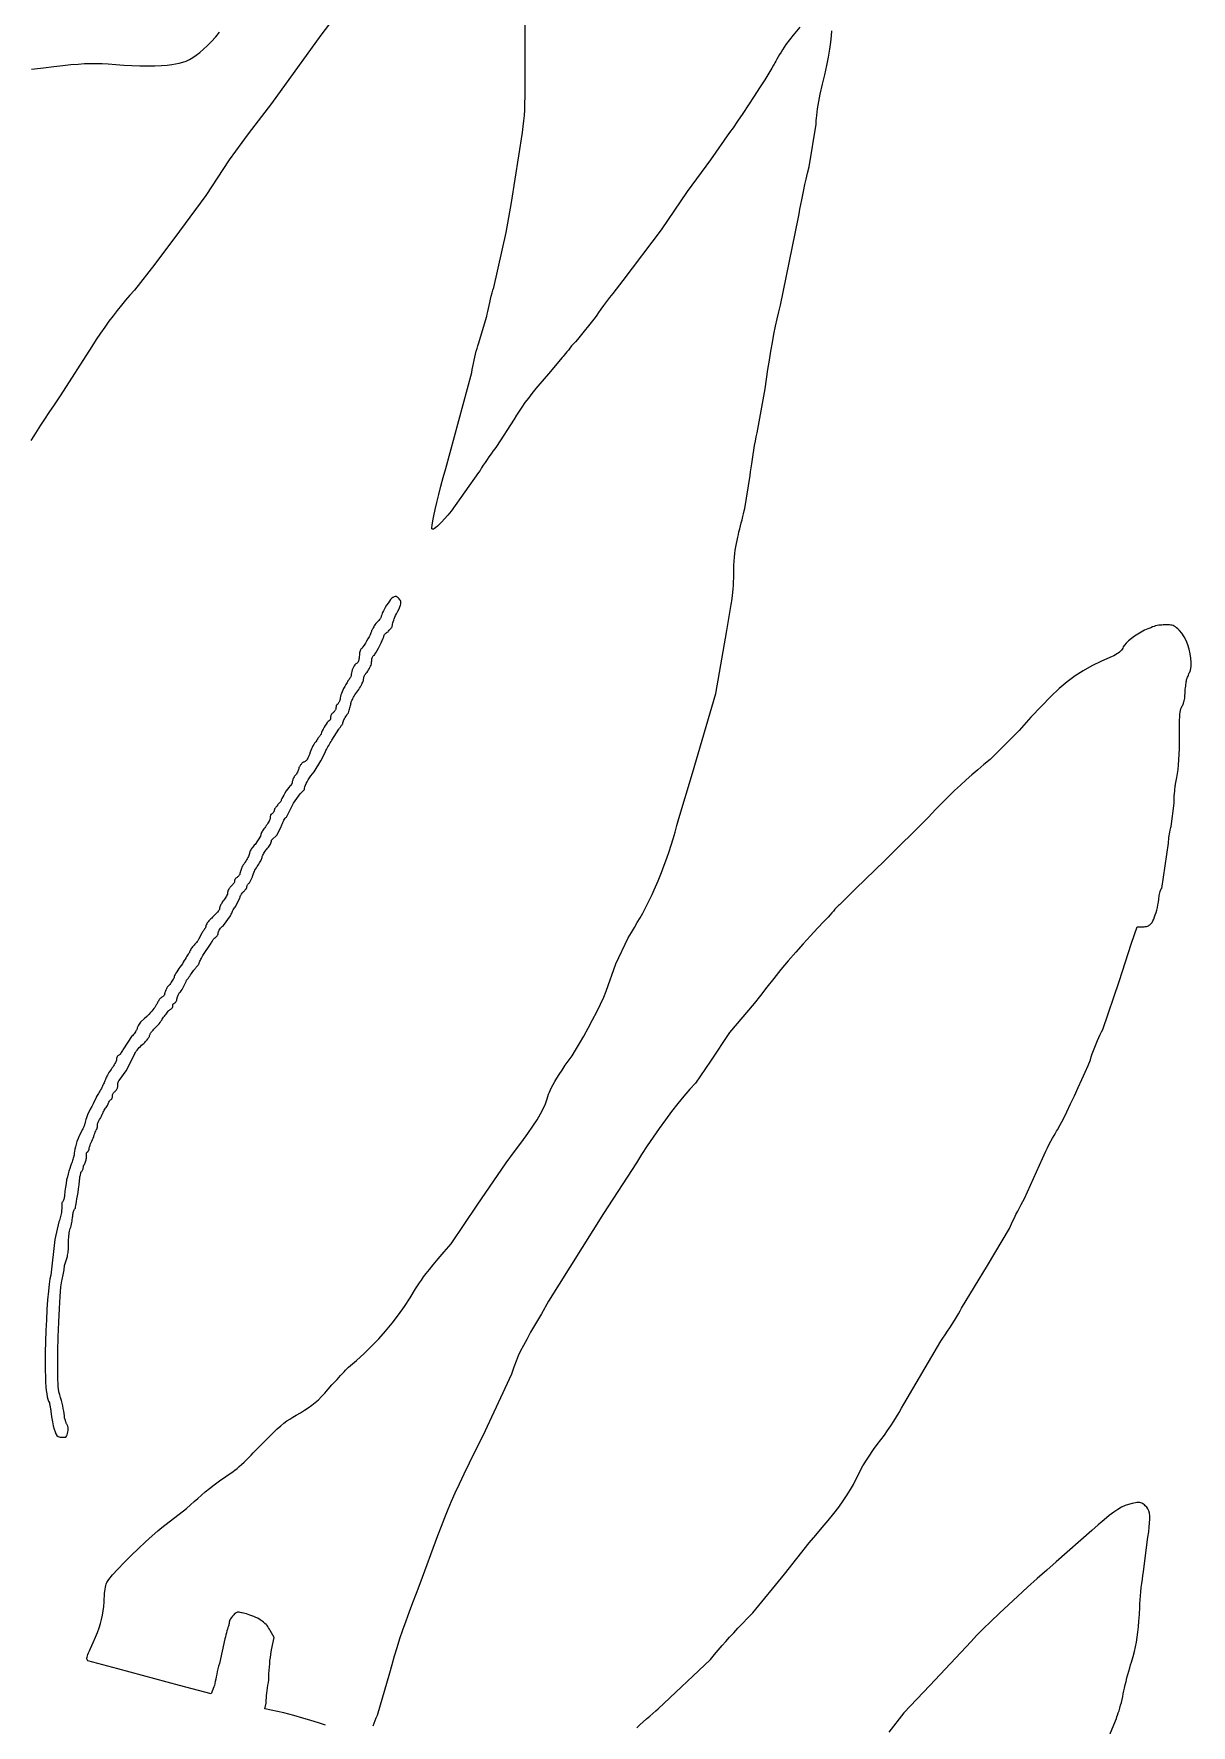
# Model space of a CAD drawing. Extents: x 0.1 to 14.4, y 0 to 16.2.
# Drawn here: x 10.666 to 13.2, y 8.661 to 12.363 of the extents above; entities that cross this region are included whole.
import ezdxf

# ---------------------------------------------------------------- set-up
doc = ezdxf.new("R2010")
doc.units = 0
doc.layers.get('0').update_dxf_attribs({"color": 5, "linetype": 'CONTINUOUS'})
doc.layers.add('1', color=1, linetype='CONTINUOUS')

msp = doc.modelspace()

# ---------------------------------------------------------------- linework, layer by layer
at = {"linetype": 'CONTINUOUS'}
for points in [[(11.3604, 12.4474), (11.2943, 12.3604), (11.1862, 12.2102), (11.1351, 12.1441), (11.0931, 12.0871), (11.042, 12.009), (10.985, 11.9309), (10.9309, 11.8589), (10.8859, 11.8018), (10.8761, 11.791), (10.8667, 11.7801), (10.8575, 11.769), (10.8484, 11.7576), (10.8393, 11.7459), (10.8303, 11.7337), (10.8212, 11.721), (10.812, 11.7076), (10.8025, 11.6936), (10.7928, 11.6787), (10.7237, 11.5706), (10.7103, 11.5512), (10.6988, 11.5343), (10.6889, 11.5195), (10.6803, 11.5063), (10.6727, 11.4944), (10.6658, 11.4832), (10.6593, 11.4725)], [(12.3425, 12.3775), (12.328, 12.3601), (12.3123, 12.3393), (12.3087, 12.3339), (12.3052, 12.3283), (12.3017, 12.3228), (12.2985, 12.3174), (12.2954, 12.3123), (12.2926, 12.3076), (12.2902, 12.3033), (12.2881, 12.2996), (12.2865, 12.2965), (12.2853, 12.2943), (12.2817, 12.288), (12.275, 12.277), (12.2659, 12.2623), (12.2549, 12.2451), (12.2429, 12.2264), (12.2304, 12.2072), (12.2181, 12.1886), (12.2067, 12.1717), (12.1968, 12.1575), (12.1892, 12.1471), (12.1471, 12.0871), (12.0961, 12.018), (12.039, 11.9339), (11.955, 11.8228), (11.9477, 11.8137), (11.9404, 11.8043), (11.9331, 11.7949), (11.926, 11.7856), (11.9193, 11.7767), (11.913, 11.7681), (11.9073, 11.7602), (11.9023, 11.7531), (11.8981, 11.7469), (11.8949, 11.7417), (11.8559, 11.6937), (11.8514, 11.6891), (11.8472, 11.6844), (11.8432, 11.6798), (11.8395, 11.6752), (11.836, 11.6708), (11.8327, 11.6667), (11.8298, 11.6629), (11.8271, 11.6596), (11.8248, 11.6568), (11.8228, 11.6547), (11.7928, 11.6186), (11.7831, 11.6078), (11.7737, 11.5971), (11.7648, 11.5864), (11.7564, 11.576), (11.7485, 11.5657), (11.7411, 11.5557), (11.7343, 11.546), (11.7281, 11.5367), (11.7226, 11.5279), (11.7177, 11.5195), (11.6787, 11.4595), (11.6749, 11.4546), (11.6709, 11.4492), (11.6667, 11.4434), (11.6623, 11.4372), (11.658, 11.4309), (11.6538, 11.4246), (11.6498, 11.4185), (11.646, 11.4127), (11.6426, 11.4072), (11.6396, 11.4024), (11.5796, 11.3183), (11.5719, 11.3091), (11.5651, 11.3013), (11.5592, 11.2948), (11.554, 11.2894), (11.5495, 11.2853), (11.5458, 11.2822), (11.5428, 11.2801), (11.5405, 11.279), (11.5387, 11.2788), (11.5375, 11.2793), (11.5372, 11.2819), (11.5378, 11.2878), (11.5393, 11.2967), (11.5416, 11.3081), (11.5447, 11.3217), (11.5483, 11.3372), (11.5526, 11.3543), (11.5572, 11.3726), (11.5623, 11.3917), (11.5676, 11.4114), (11.6246, 11.6216), (11.6256, 11.6281), (11.6268, 11.6348), (11.6281, 11.6417), (11.6295, 11.6486), (11.631, 11.6554), (11.6326, 11.6621), (11.6343, 11.6684), (11.6361, 11.6744), (11.6378, 11.6798), (11.6396, 11.6847), (11.6577, 11.7447), (11.6586, 11.7497), (11.6598, 11.7553), (11.6611, 11.7616), (11.6625, 11.7682), (11.664, 11.7752), (11.6657, 11.7821), (11.6674, 11.7891), (11.6691, 11.7958), (11.6709, 11.8021), (11.6727, 11.8078), (11.6997, 11.9279), (11.7117, 11.994), (11.7357, 12.1471), (11.7374, 12.1601), (11.7387, 12.1722), (11.7397, 12.1841), (11.7404, 12.1966), (11.741, 12.2102), (11.7414, 12.2256), (11.7416, 12.2435), (11.7417, 12.2645), (11.7417, 12.2892), (11.7417, 12.3183), (11.7417, 12.4414)], [(10.6607, 12.2853), (10.6868, 12.2886), (10.7096, 12.2914), (10.7295, 12.2937), (10.7471, 12.2956), (10.7628, 12.2969), (10.777, 12.2978), (10.7902, 12.2983), (10.803, 12.2983), (10.8157, 12.298), (10.8288, 12.2973), (10.8455, 12.2957), (10.8629, 12.2944), (10.8805, 12.2935), (10.8979, 12.293), (10.9148, 12.2928), (10.9307, 12.293), (10.9451, 12.2935), (10.9578, 12.2944), (10.9682, 12.2957), (10.976, 12.2973), (10.9839, 12.2986), (10.9916, 12.3006), (10.9991, 12.3033), (11.0065, 12.3069), (11.0139, 12.3112), (11.0214, 12.3163), (11.029, 12.3223), (11.037, 12.3291), (11.0453, 12.3368), (11.0541, 12.3453), (11.064, 12.3564), (11.0723, 12.3663)], [(11.3044, 8.6607), (11.2887, 8.6659), (11.2724, 8.671), (11.2547, 8.6762), (11.2352, 8.6817), (11.2132, 8.6877), (11.1712, 8.6967), (11.1742, 8.7087), (11.1743, 8.7118), (11.1745, 8.7157), (11.1749, 8.7203), (11.1754, 8.7254), (11.1761, 8.7309), (11.1768, 8.7366), (11.1776, 8.7425), (11.1784, 8.7484), (11.1793, 8.7542), (11.1802, 8.7598), (11.1803, 8.7663), (11.1805, 8.7733), (11.1809, 8.7805), (11.1814, 8.7878), (11.1821, 8.795), (11.1828, 8.8021), (11.1836, 8.8089), (11.1844, 8.8152), (11.1853, 8.8209), (11.1862, 8.8258), (11.1922, 8.8529), (11.1832, 8.8679), (11.1814, 8.8712), (11.1798, 8.8741), (11.1781, 8.8767), (11.1763, 8.8791), (11.1742, 8.8814), (11.1717, 8.8836), (11.1688, 8.886), (11.1653, 8.8886), (11.1611, 8.8915), (11.1562, 8.8949), (11.1517, 8.8967), (11.1472, 8.8985), (11.1429, 8.9001), (11.1387, 8.9017), (11.1348, 8.9032), (11.1311, 8.9044), (11.1277, 8.9055), (11.1247, 8.9062), (11.1222, 8.9067), (11.1201, 8.9069), (11.1176, 8.9076), (11.1154, 8.908), (11.1134, 8.9081), (11.1116, 8.9078), (11.11, 8.9073), (11.1084, 8.9065), (11.1069, 8.9054), (11.1054, 8.9041), (11.1038, 8.9026), (11.1021, 8.9009), (11.1004, 8.8991), (11.0989, 8.8973), (11.0975, 8.8955), (11.0963, 8.8937), (11.0953, 8.8919), (11.0945, 8.8901), (11.0939, 8.8883), (11.0935, 8.8865), (11.0932, 8.8847), (11.0931, 8.8829), (11.0929, 8.8816), (11.0924, 8.8797), (11.0917, 8.8773), (11.0908, 8.8743), (11.0897, 8.8709), (11.0885, 8.8671), (11.0874, 8.863), (11.0862, 8.8588), (11.0851, 8.8543), (11.0841, 8.8498), (11.0721, 8.7958), (11.0704, 8.7902), (11.0688, 8.7844), (11.0674, 8.7785), (11.0661, 8.7726), (11.0649, 8.7669), (11.0639, 8.7614), (11.0628, 8.7563), (11.0619, 8.7518), (11.061, 8.7479), (11.0601, 8.7447), (11.0541, 8.7297), (10.985, 8.7477), (10.8498, 8.7838), (10.7838, 8.8018), (10.783, 8.8028), (10.7824, 8.804), (10.782, 8.8056), (10.782, 8.8074), (10.7823, 8.8097), (10.7829, 8.8124), (10.784, 8.8156), (10.7854, 8.8194), (10.7873, 8.8238), (10.7898, 8.8288), (10.7957, 8.8417), (10.8007, 8.8533), (10.805, 8.8639), (10.8086, 8.8738), (10.8116, 8.8833), (10.814, 8.8924), (10.816, 8.9015), (10.8176, 8.9108), (10.8188, 8.9205), (10.8198, 8.9309), (10.8199, 8.9371), (10.8202, 8.9431), (10.8206, 8.9487), (10.8211, 8.954), (10.8217, 8.9587), (10.8224, 8.9629), (10.8232, 8.9665), (10.824, 8.9695), (10.8249, 8.9716), (10.8258, 8.973), (10.83, 8.9795), (10.8383, 8.9895), (10.8499, 9.0021), (10.8638, 9.0166), (10.8791, 9.0319), (10.895, 9.0473), (10.9105, 9.062), (10.9248, 9.0751), (10.9369, 9.0858), (10.9459, 9.0931), (11, 9.1351), (11.0086, 9.1429), (11.0167, 9.1502), (11.0245, 9.1572), (11.0325, 9.1641), (11.0409, 9.1712), (11.0502, 9.1786), (11.0606, 9.1866), (11.0725, 9.1954), (11.0862, 9.2052), (11.1021, 9.2162), (11.106, 9.2193), (11.1106, 9.2229), (11.1155, 9.2271), (11.1207, 9.2316), (11.1261, 9.2365), (11.1315, 9.2415), (11.1367, 9.2466), (11.1417, 9.2517), (11.1462, 9.2566), (11.1502, 9.2613), (11.1658, 9.2769), (11.1788, 9.2898), (11.1897, 9.3004), (11.1987, 9.3091), (11.2065, 9.3161), (11.2133, 9.3218), (11.2196, 9.3266), (11.226, 9.3309), (11.2327, 9.335), (11.2402, 9.3393), (11.2497, 9.3447), (11.2584, 9.35), (11.2666, 9.3553), (11.2742, 9.3609), (11.2815, 9.3667), (11.2887, 9.3731), (11.2958, 9.38), (11.303, 9.3876), (11.3105, 9.396), (11.3183, 9.4054), (11.322, 9.4092), (11.3258, 9.4132), (11.3297, 9.4174), (11.3336, 9.4217), (11.3375, 9.4261), (11.3412, 9.4303), (11.3449, 9.4343), (11.3483, 9.4381), (11.3515, 9.4415), (11.3544, 9.4444), (11.372, 9.4591), (11.389, 9.4743), (11.4053, 9.4901), (11.4208, 9.5064), (11.4358, 9.5233), (11.4501, 9.5407), (11.4639, 9.5586), (11.477, 9.5771), (11.4895, 9.5961), (11.5015, 9.6156), (11.5058, 9.6225), (11.5099, 9.6288), (11.5142, 9.6351), (11.519, 9.6418), (11.5248, 9.6494), (11.5318, 9.6582), (11.5404, 9.6687), (11.551, 9.6813), (11.5639, 9.6965), (11.5796, 9.7147), (11.6366, 9.7988), (11.6997, 9.8919), (11.7181, 9.9163), (11.7339, 9.9375), (11.7472, 9.9559), (11.7584, 9.972), (11.7676, 9.9861), (11.7752, 9.9987), (11.7812, 10.0102), (11.786, 10.0209), (11.7898, 10.0314), (11.7928, 10.042), (11.7947, 10.0467), (11.7969, 10.0516), (11.7995, 10.0569), (11.8026, 10.0628), (11.8063, 10.0694), (11.8107, 10.0769), (11.816, 10.0852), (11.8222, 10.0946), (11.8294, 10.1052), (11.8378, 10.1171), (11.8441, 10.1261), (11.8517, 10.1382), (11.8605, 10.1528), (11.8698, 10.1691), (11.8795, 10.1866), (11.8891, 10.2045), (11.8982, 10.2222), (11.9064, 10.239), (11.9135, 10.2542), (11.9189, 10.2673), (11.9399, 10.3273), (11.967, 10.3844), (11.974, 10.3958), (11.9807, 10.4069), (11.987, 10.4175), (11.9931, 10.4279), (11.9989, 10.4381), (12.0044, 10.4482), (12.0096, 10.4583), (12.0146, 10.4685), (12.0194, 10.4788), (12.024, 10.4895), (12.0324, 10.5092), (12.0397, 10.5271), (12.0461, 10.5435), (12.0517, 10.5587), (12.0567, 10.5732), (12.0612, 10.5872), (12.0655, 10.6011), (12.0696, 10.6153), (12.0737, 10.63), (12.0781, 10.6456), (12.1081, 10.7447), (12.1592, 10.9189), (12.1832, 11.0571), (12.1922, 11.1141), (12.1931, 11.1174), (12.194, 11.1219), (12.1948, 11.1273), (12.1956, 11.1335), (12.1963, 11.1404), (12.1969, 11.1478), (12.1975, 11.1557), (12.1979, 11.1638), (12.1981, 11.172), (12.1982, 11.1802), (12.1983, 11.1906), (12.1986, 11.2001), (12.199, 11.209), (12.1996, 11.2174), (12.2005, 11.2252), (12.2014, 11.2327), (12.2026, 11.24), (12.204, 11.2471), (12.2055, 11.2541), (12.2072, 11.2613), (12.2083, 11.2669), (12.2096, 11.273), (12.2112, 11.2794), (12.2129, 11.286), (12.2147, 11.2928), (12.2165, 11.2995), (12.2182, 11.3062), (12.2198, 11.3126), (12.2211, 11.3187), (12.2222, 11.3243), (12.2342, 11.3964), (12.2352, 11.4041), (12.2364, 11.4127), (12.2377, 11.422), (12.2391, 11.4318), (12.2406, 11.4418), (12.2422, 11.452), (12.2439, 11.462), (12.2457, 11.4717), (12.2475, 11.481), (12.2492, 11.4895), (12.2673, 11.5856), (12.2701, 11.607), (12.273, 11.628), (12.2761, 11.6484), (12.2793, 11.6682), (12.2827, 11.6873), (12.2861, 11.7056), (12.2896, 11.723), (12.2931, 11.7393), (12.2967, 11.7546), (12.3003, 11.7688), (12.3393, 11.958), (12.3412, 11.9686), (12.343, 11.9791), (12.3449, 11.9894), (12.3469, 11.9999), (12.3491, 12.0105), (12.3514, 12.0215), (12.354, 12.033), (12.3568, 12.0452), (12.3599, 12.0582), (12.3634, 12.0721), (12.3784, 12.1652), (12.3785, 12.1685), (12.3787, 12.1729), (12.3792, 12.1783), (12.3798, 12.1845), (12.3806, 12.1914), (12.3816, 12.1989), (12.3828, 12.2067), (12.3841, 12.2149), (12.3857, 12.2231), (12.3874, 12.2312), (12.3926, 12.2526), (12.3974, 12.2734), (12.4017, 12.2933), (12.4054, 12.3119), (12.4084, 12.3292), (12.4107, 12.3447), (12.4123, 12.3583), (12.413, 12.3696)], [(11.9858, 8.6547), (11.9928, 8.6612), (12, 8.6678), (12.0072, 8.6743), (12.0142, 8.6805), (12.021, 8.6864), (12.0273, 8.6919), (12.033, 8.6967), (12.1471, 8.8048), (12.1559, 8.8153), (12.1643, 8.8252), (12.1725, 8.8348), (12.1808, 8.8442), (12.1892, 8.8536), (12.198, 8.8632), (12.2073, 8.8731), (12.2173, 8.8836), (12.2282, 8.8948), (12.2402, 8.9069), (12.3093, 8.991), (12.3634, 9.0601), (12.3782, 9.0769), (12.3921, 9.0932), (12.4051, 9.1088), (12.417, 9.1238), (12.4279, 9.1381), (12.4377, 9.1517), (12.4464, 9.1646), (12.454, 9.1766), (12.4603, 9.1878), (12.4655, 9.1982), (12.4805, 9.2282), (12.5045, 9.2643), (12.5125, 9.275), (12.5203, 9.2855), (12.5279, 9.2959), (12.5351, 9.3061), (12.542, 9.3161), (12.5486, 9.3259), (12.5548, 9.3355), (12.5605, 9.345), (12.5658, 9.3543), (12.5706, 9.3634), (12.6517, 9.5015), (12.6563, 9.5081), (12.6612, 9.5153), (12.6663, 9.5229), (12.6714, 9.5308), (12.6764, 9.5387), (12.6813, 9.5465), (12.6858, 9.554), (12.69, 9.5612), (12.6936, 9.5677), (12.6967, 9.5736), (12.7538, 9.6667), (12.8018, 9.7477), (12.8039, 9.7527), (12.8064, 9.7584), (12.8093, 9.7647), (12.8126, 9.7714), (12.8161, 9.7785), (12.8198, 9.7858), (12.8235, 9.7931), (12.8274, 9.8003), (12.8311, 9.8073), (12.8348, 9.8138), (12.8739, 9.9009), (12.8776, 9.909), (12.8813, 9.917), (12.8852, 9.9247), (12.889, 9.9322), (12.8926, 9.9392), (12.8961, 9.9457), (12.8994, 9.9515), (12.9023, 9.9565), (12.9048, 9.9607), (12.9069, 9.964), (12.9129, 9.9746), (12.9199, 9.988), (12.9276, 10.0035), (12.9357, 10.0205), (12.9441, 10.0383), (12.9523, 10.0563), (12.9602, 10.0738), (12.9674, 10.0902), (12.9738, 10.1049), (12.979, 10.1171), (12.9809, 10.1237), (12.9832, 10.1306), (12.9858, 10.1378), (12.9885, 10.1451), (12.9914, 10.1524), (12.9943, 10.1595), (12.9973, 10.1663), (13.0003, 10.1726), (13.0032, 10.1783), (13.006, 10.1832), (13.042, 10.2883), (13.0691, 10.3724), (13.0811, 10.4084), (13.0931, 10.4084), (13.0964, 10.4085), (13.0993, 10.4088), (13.1018, 10.4092), (13.1039, 10.4099), (13.1059, 10.4107), (13.1076, 10.4116), (13.1092, 10.4128), (13.1108, 10.4142), (13.1124, 10.4157), (13.1141, 10.4174), (13.1159, 10.4212), (13.1177, 10.4253), (13.1194, 10.4298), (13.1211, 10.4345), (13.1227, 10.4396), (13.1243, 10.4449), (13.1257, 10.4504), (13.127, 10.4562), (13.1281, 10.4623), (13.1291, 10.4685), (13.1292, 10.4712), (13.1295, 10.4741), (13.1299, 10.4771), (13.1304, 10.48), (13.131, 10.4827), (13.1317, 10.4853), (13.1325, 10.4877), (13.1334, 10.4897), (13.1342, 10.4913), (13.1351, 10.4925), (13.1502, 10.5916), (13.1502, 10.5954), (13.1505, 10.5994), (13.1509, 10.6035), (13.1514, 10.6077), (13.152, 10.6119), (13.1527, 10.6158), (13.1535, 10.6195), (13.1544, 10.6227), (13.1553, 10.6255), (13.1562, 10.6276), (13.1622, 10.6787), (13.1623, 10.6842), (13.1625, 10.6897), (13.1628, 10.6951), (13.1632, 10.7004), (13.1637, 10.7053), (13.1641, 10.7098), (13.1645, 10.7137), (13.1648, 10.7169), (13.1651, 10.7193), (13.1652, 10.7207), (13.1669, 10.7275), (13.1684, 10.7351), (13.1698, 10.7436), (13.1709, 10.753), (13.1719, 10.7631), (13.1727, 10.7741), (13.1734, 10.7859), (13.1738, 10.7985), (13.1741, 10.8118), (13.1742, 10.8258), (13.1742, 10.8398), (13.1742, 10.8512), (13.1743, 10.8603), (13.1746, 10.8677), (13.1749, 10.8735), (13.1755, 10.8781), (13.1762, 10.882), (13.1773, 10.8853), (13.1785, 10.8885), (13.1802, 10.8919), (13.1811, 10.8938), (13.182, 10.8959), (13.1828, 10.8981), (13.1836, 10.9005), (13.1843, 10.9032), (13.1849, 10.906), (13.1855, 10.9089), (13.1859, 10.9121), (13.1861, 10.9154), (13.1862, 10.9189), (13.1863, 10.9218), (13.1865, 10.9249), (13.1868, 10.9282), (13.1872, 10.9316), (13.1877, 10.9351), (13.1881, 10.9384), (13.1885, 10.9415), (13.1889, 10.9444), (13.1891, 10.9469), (13.1892, 10.9489), (13.1901, 10.9508), (13.191, 10.9529), (13.1919, 10.955), (13.1928, 10.9572), (13.1937, 10.9595), (13.1946, 10.9617), (13.1955, 10.9639), (13.1964, 10.966), (13.1973, 10.9681), (13.1982, 10.97), (13.1995, 10.9778), (13.1997, 10.9865), (13.1991, 10.996), (13.1975, 11.0058), (13.1952, 11.0158), (13.1921, 11.0255), (13.1884, 11.0348), (13.1842, 11.0434), (13.1794, 11.0509), (13.1742, 11.0571), (13.1708, 11.0603), (13.1679, 11.0629), (13.1652, 11.0649), (13.1627, 11.0665), (13.1603, 11.0676), (13.1577, 11.0683), (13.155, 11.0687), (13.1519, 11.069), (13.1483, 11.0691), (13.1441, 11.0691), (13.1413, 11.0691), (13.1384, 11.069), (13.1353, 11.0689), (13.1321, 11.0687), (13.1288, 11.0683), (13.1253, 11.0678), (13.1218, 11.067), (13.1183, 11.066), (13.1147, 11.0647), (13.1111, 11.0631), (13.1045, 11.0608), (13.0974, 11.0575), (13.09, 11.0536), (13.0826, 11.0491), (13.0755, 11.0443), (13.0687, 11.0393), (13.0627, 11.0343), (13.0576, 11.0294), (13.0536, 11.025), (13.0511, 11.021), (13.05, 11.0184), (13.0486, 11.016), (13.0468, 11.0136), (13.0448, 11.0115), (13.0424, 11.0094), (13.0398, 11.0074), (13.0369, 11.0055), (13.0338, 11.0036), (13.0305, 11.0018), (13.027, 11), (13.0034, 10.9895), (12.9824, 10.9794), (12.9634, 10.9689), (12.9456, 10.9576), (12.9283, 10.9448), (12.9107, 10.9299), (12.8921, 10.9124), (12.8717, 10.8916), (12.8489, 10.8669), (12.8228, 10.8378), (12.7598, 10.7748), (12.7458, 10.7633), (12.7324, 10.7521), (12.7196, 10.7411), (12.707, 10.73), (12.6944, 10.7185), (12.6817, 10.7065), (12.6686, 10.6937), (12.6548, 10.6799), (12.6402, 10.665), (12.6246, 10.6486), (12.5285, 10.5526), (12.4655, 10.4925), (12.4294, 10.4565), (12.4275, 10.4551), (12.4251, 10.453), (12.4225, 10.4502), (12.4195, 10.4468), (12.4163, 10.4429), (12.4128, 10.4387), (12.409, 10.4343), (12.405, 10.4297), (12.4008, 10.425), (12.3964, 10.4204), (12.3816, 10.4052), (12.366, 10.3887), (12.3501, 10.3711), (12.3338, 10.3527), (12.3176, 10.3337), (12.3015, 10.3145), (12.2858, 10.2952), (12.2707, 10.2763), (12.2564, 10.2578), (12.2432, 10.2402), (12.1892, 10.1772), (12.1471, 10.1141), (12.1141, 10.0661), (12.102, 10.0526), (12.0892, 10.0376), (12.0758, 10.0213), (12.0622, 10.0039), (12.0484, 9.9857), (12.0348, 9.967), (12.0214, 9.9481), (12.0085, 9.929), (11.9963, 9.9102), (11.985, 9.8919), (11.9129, 9.7808), (11.7928, 9.5886), (11.7771, 9.5615), (11.7642, 9.5392), (11.7535, 9.5207), (11.7448, 9.5053), (11.7376, 9.4921), (11.7316, 9.4803), (11.7264, 9.4689), (11.7216, 9.4572), (11.7168, 9.4444), (11.7117, 9.4294), (11.6486, 9.2943), (11.6327, 9.2624), (11.619, 9.2346), (11.6072, 9.2102), (11.5969, 9.1886), (11.5878, 9.1689), (11.5797, 9.1505), (11.5721, 9.1326), (11.5648, 9.1146), (11.5573, 9.0956), (11.5495, 9.0751), (11.5105, 8.97), (11.5025, 8.9493), (11.4947, 8.9289), (11.4872, 8.9087), (11.4799, 8.8887), (11.473, 8.869), (11.4664, 8.8495), (11.4602, 8.8304), (11.4545, 8.8115), (11.4492, 8.793), (11.4444, 8.7748), (11.4174, 8.6817), (11.4148, 8.6761), (11.4124, 8.6703), (11.4101, 8.6645), (11.408, 8.6587)], [(12.994, 8.5736), (13.036, 8.6757), (13.0371, 8.6788), (13.0385, 8.6827), (13.04, 8.6874), (13.0418, 8.6925), (13.0435, 8.6982), (13.0453, 8.7042), (13.0471, 8.7105), (13.0486, 8.7169), (13.05, 8.7233), (13.0511, 8.7297), (13.0521, 8.7356), (13.0535, 8.7421), (13.0551, 8.7492), (13.057, 8.7566), (13.0589, 8.7643), (13.061, 8.7719), (13.0631, 8.7793), (13.0652, 8.7864), (13.0672, 8.793), (13.0691, 8.7988), (13.0724, 8.8108), (13.0753, 8.822), (13.0777, 8.8325), (13.0797, 8.8428), (13.0815, 8.8532), (13.0829, 8.8641), (13.0841, 8.8758), (13.0852, 8.8886), (13.0862, 8.9028), (13.0871, 8.9189), (13.0873, 8.9265), (13.0877, 8.9349), (13.0885, 8.9437), (13.0894, 8.9528), (13.0905, 8.9621), (13.0916, 8.9712), (13.0928, 8.9801), (13.094, 8.9885), (13.0951, 8.9962), (13.0961, 9.003), (13.1051, 9.0721), (13.1067, 9.084), (13.1079, 9.0945), (13.1087, 9.1038), (13.109, 9.112), (13.1089, 9.119), (13.1081, 9.125), (13.1068, 9.1302), (13.1049, 9.1345), (13.1023, 9.1381), (13.0991, 9.1411), (13.0973, 9.1428), (13.0955, 9.1444), (13.0936, 9.1456), (13.0917, 9.1467), (13.0897, 9.1475), (13.0876, 9.1481), (13.0855, 9.1483), (13.0831, 9.1483), (13.0807, 9.1479), (13.0781, 9.1471), (13.0702, 9.1459), (13.0626, 9.1441), (13.055, 9.1414), (13.0473, 9.1377), (13.039, 9.1329), (13.0301, 9.1268), (13.0201, 9.1194), (13.009, 9.1103), (12.9963, 9.0996), (12.982, 9.0871), (12.9039, 9.018), (12.8836, 9.0003), (12.8626, 8.9817), (12.8414, 8.9626), (12.8202, 8.9433), (12.7995, 8.9242), (12.7798, 8.9056), (12.7613, 8.8879), (12.7446, 8.8715), (12.7299, 8.8567), (12.7177, 8.8438), (12.6276, 8.7477), (12.5706, 8.6877), (12.5375, 8.6456)]]:
    msp.add_lwpolyline(points, dxfattribs=at)
at = {"layer": '1', "linetype": 'CONTINUOUS'}
msp.add_lwpolyline([(11.4636, 11.1285), (11.4615, 11.1301), (11.4593, 11.131), (11.457, 11.1312), (11.4546, 11.1306), (11.4521, 11.1294), (11.4495, 11.1274), (11.4468, 11.1247), (11.4441, 11.1213), (11.4414, 11.1171), (11.4381, 11.112), (11.4353, 11.1074), (11.4329, 11.1032), (11.431, 11.0996), (11.4294, 11.0965), (11.4283, 11.0938), (11.4274, 11.0915), (11.4268, 11.0896), (11.4265, 11.0882), (11.4264, 11.0871), (11.4262, 11.0861), (11.4258, 11.0849), (11.425, 11.0837), (11.4239, 11.0822), (11.4227, 11.0807), (11.4212, 11.0791), (11.4197, 11.0774), (11.418, 11.0756), (11.4162, 11.0739), (11.4144, 11.0721), (11.4127, 11.0695), (11.4112, 11.0671), (11.4098, 11.0649), (11.4086, 11.0629), (11.4077, 11.0612), (11.4069, 11.0597), (11.4062, 11.0586), (11.4058, 11.0578), (11.4054, 11.0571), (11.405, 11.0548), (11.4038, 11.0516), (11.402, 11.0477), (11.3997, 11.0433), (11.3971, 11.0387), (11.3944, 11.0339), (11.3916, 11.0293), (11.3889, 11.025), (11.3864, 11.0211), (11.3844, 11.018), (11.3835, 11.0178), (11.3826, 11.017), (11.3818, 11.0158), (11.381, 11.0143), (11.3803, 11.0124), (11.3796, 11.0102), (11.3791, 11.0079), (11.3787, 11.0053), (11.3785, 11.0027), (11.3784, 11), (11.3783, 10.9981), (11.378, 10.9961), (11.3776, 10.9941), (11.3771, 10.9921), (11.3765, 10.9902), (11.3758, 10.9885), (11.375, 10.9871), (11.3742, 10.986), (11.3733, 10.9852), (11.3724, 10.985), (11.3706, 10.9837), (11.3688, 10.9819), (11.3671, 10.9795), (11.3656, 10.9768), (11.3641, 10.9737), (11.3629, 10.9705), (11.3618, 10.9672), (11.361, 10.9639), (11.3605, 10.9608), (11.3604, 10.958), (11.3602, 10.957), (11.3597, 10.9558), (11.359, 10.9545), (11.3581, 10.9531), (11.357, 10.9516), (11.3558, 10.95), (11.3546, 10.9483), (11.3534, 10.9465), (11.3523, 10.9447), (11.3514, 10.9429), (11.3487, 10.9385), (11.3463, 10.9343), (11.3441, 10.9302), (11.3422, 10.9264), (11.3405, 10.9227), (11.339, 10.9192), (11.3379, 10.9158), (11.337, 10.9127), (11.3365, 10.9097), (11.3363, 10.9069), (11.3362, 10.9059), (11.336, 10.9048), (11.3356, 10.9036), (11.3351, 10.9023), (11.3345, 10.9009), (11.3337, 10.8996), (11.333, 10.8983), (11.3321, 10.897), (11.3312, 10.8959), (11.3303, 10.8949), (11.3295, 10.8947), (11.3289, 10.8942), (11.3284, 10.8935), (11.328, 10.8926), (11.3277, 10.8915), (11.3275, 10.8903), (11.3274, 10.8892), (11.3273, 10.888), (11.3273, 10.8869), (11.3273, 10.8859), (11.3272, 10.8857), (11.327, 10.8852), (11.3266, 10.8845), (11.3261, 10.8836), (11.3255, 10.8825), (11.3247, 10.8813), (11.3239, 10.8802), (11.3231, 10.879), (11.3222, 10.8779), (11.3213, 10.8769), (11.3197, 10.8759), (11.3184, 10.8748), (11.3174, 10.8735), (11.3166, 10.8722), (11.3161, 10.8709), (11.3157, 10.8695), (11.3155, 10.8682), (11.3154, 10.867), (11.3153, 10.8659), (11.3153, 10.8649), (11.3152, 10.864), (11.315, 10.8631), (11.3147, 10.8622), (11.3143, 10.8614), (11.3138, 10.8607), (11.3134, 10.8601), (11.313, 10.8596), (11.3123, 10.8589), (11.3103, 10.8575), (11.3081, 10.8552), (11.3058, 10.8522), (11.3034, 10.8487), (11.3011, 10.845), (11.2989, 10.8411), (11.2971, 10.8374), (11.2956, 10.834), (11.2946, 10.831), (11.2943, 10.8288), (11.2941, 10.8286), (11.2936, 10.8282), (11.2929, 10.8274), (11.292, 10.8263), (11.2909, 10.8251), (11.2897, 10.8236), (11.2886, 10.8221), (11.2874, 10.8204), (11.2863, 10.8186), (11.2853, 10.8168), (11.2828, 10.8134), (11.2805, 10.8102), (11.2786, 10.8071), (11.2768, 10.8041), (11.2752, 10.8011), (11.2736, 10.7978), (11.2721, 10.7942), (11.2706, 10.7903), (11.269, 10.7858), (11.2673, 10.7808), (11.2664, 10.779), (11.2654, 10.7772), (11.2645, 10.7755), (11.2635, 10.774), (11.2624, 10.7725), (11.2612, 10.7713), (11.2599, 10.7702), (11.2585, 10.7694), (11.257, 10.7689), (11.2553, 10.7688), (11.2544, 10.7679), (11.2535, 10.7669), (11.2525, 10.766), (11.2516, 10.765), (11.2508, 10.7639), (11.2499, 10.7627), (11.249, 10.7614), (11.248, 10.76), (11.2471, 10.7585), (11.2462, 10.7568), (11.2462, 10.7557), (11.2459, 10.7543), (11.2454, 10.7527), (11.2448, 10.7508), (11.244, 10.7489), (11.243, 10.7468), (11.2418, 10.7447), (11.2405, 10.7426), (11.239, 10.7406), (11.2372, 10.7387), (11.2363, 10.7377), (11.2355, 10.7363), (11.2346, 10.7347), (11.2338, 10.733), (11.2331, 10.7312), (11.2325, 10.7294), (11.232, 10.7277), (11.2316, 10.7262), (11.2313, 10.7248), (11.2312, 10.7237), (11.2311, 10.7228), (11.2309, 10.7219), (11.2306, 10.7211), (11.2302, 10.7203), (11.2297, 10.7196), (11.2293, 10.719), (11.2289, 10.7185), (11.2282, 10.7177), (11.2262, 10.7161), (11.2237, 10.7134), (11.221, 10.7098), (11.2182, 10.7057), (11.2155, 10.7012), (11.2129, 10.6967), (11.2106, 10.6926), (11.2088, 10.689), (11.2076, 10.6863), (11.2072, 10.6847), (11.207, 10.6838), (11.2066, 10.6829), (11.2058, 10.6819), (11.2049, 10.6809), (11.2038, 10.6798), (11.2027, 10.6786), (11.2015, 10.6774), (11.2003, 10.6759), (11.1992, 10.6744), (11.1982, 10.6727), (11.1973, 10.6718), (11.1964, 10.6709), (11.1956, 10.67), (11.1948, 10.6691), (11.1941, 10.6682), (11.1934, 10.6673), (11.1929, 10.6664), (11.1925, 10.6655), (11.1923, 10.6646), (11.1922, 10.6637), (11.1921, 10.6628), (11.1919, 10.6619), (11.1915, 10.661), (11.1909, 10.6601), (11.1903, 10.6592), (11.1896, 10.6583), (11.1888, 10.6574), (11.188, 10.6565), (11.1871, 10.6556), (11.1862, 10.6547), (11.1854, 10.6545), (11.1847, 10.654), (11.1842, 10.6533), (11.1838, 10.6524), (11.1836, 10.6513), (11.1834, 10.6501), (11.1833, 10.6489), (11.1832, 10.6477), (11.1832, 10.6466), (11.1832, 10.6456), (11.183, 10.6446), (11.1825, 10.6432), (11.1817, 10.6415), (11.1807, 10.6395), (11.1794, 10.6374), (11.178, 10.635), (11.1764, 10.6326), (11.1747, 10.63), (11.173, 10.6273), (11.1712, 10.6246), (11.1695, 10.6227), (11.1679, 10.6207), (11.1666, 10.6187), (11.1654, 10.6166), (11.1644, 10.6145), (11.1636, 10.6125), (11.163, 10.6107), (11.1625, 10.6091), (11.1623, 10.6077), (11.1622, 10.6066), (11.1502, 10.5886), (11.1484, 10.5867), (11.1466, 10.5847), (11.1449, 10.5826), (11.1433, 10.5805), (11.1419, 10.5785), (11.1406, 10.5765), (11.1396, 10.5747), (11.1388, 10.573), (11.1383, 10.5716), (11.1381, 10.5706), (11.138, 10.5687), (11.1375, 10.5666), (11.1367, 10.5644), (11.1356, 10.5621), (11.1344, 10.5597), (11.1329, 10.5572), (11.1314, 10.5546), (11.1297, 10.5519), (11.1279, 10.5493), (11.1261, 10.5465), (11.1244, 10.5439), (11.1229, 10.5412), (11.1215, 10.5386), (11.1204, 10.5361), (11.1194, 10.5338), (11.1186, 10.5316), (11.1179, 10.5297), (11.1175, 10.528), (11.1172, 10.5266), (11.1171, 10.5255), (11.117, 10.5246), (11.1168, 10.5237), (11.1164, 10.5228), (11.1159, 10.5219), (11.1152, 10.521), (11.1145, 10.5201), (11.1137, 10.5192), (11.1129, 10.5183), (11.112, 10.5174), (11.1111, 10.5165), (11.1095, 10.5156), (11.1082, 10.5147), (11.1072, 10.5138), (11.1064, 10.5129), (11.1059, 10.512), (11.1055, 10.5111), (11.1053, 10.5102), (11.1052, 10.5093), (11.1051, 10.5084), (11.1051, 10.5075), (11.105, 10.5066), (11.1048, 10.5057), (11.1044, 10.5048), (11.1039, 10.5039), (11.1032, 10.503), (11.1025, 10.5021), (11.1017, 10.5012), (11.1009, 10.5003), (11.1, 10.4994), (11.0991, 10.4985), (11.0981, 10.4975), (11.097, 10.4964), (11.0958, 10.4951), (11.0946, 10.4937), (11.0935, 10.4921), (11.0924, 10.4905), (11.0915, 10.4888), (11.0907, 10.4871), (11.0903, 10.4853), (11.0901, 10.4835), (11.0899, 10.4816), (11.0894, 10.4796), (11.0886, 10.4774), (11.0876, 10.4752), (11.0863, 10.473), (11.0849, 10.4707), (11.0833, 10.4685), (11.0816, 10.4664), (11.0799, 10.4643), (11.0781, 10.4625), (11.0772, 10.4607), (11.0763, 10.4589), (11.0755, 10.4571), (11.0747, 10.4555), (11.0739, 10.4538), (11.0733, 10.4523), (11.0728, 10.4509), (11.0724, 10.4496), (11.0722, 10.4484), (11.0721, 10.4474), (11.0719, 10.4465), (11.0714, 10.4453), (11.0705, 10.4439), (11.0694, 10.4424), (11.0679, 10.4407), (11.0662, 10.4388), (11.0643, 10.4367), (11.0621, 10.4345), (11.0597, 10.432), (11.0571, 10.4294), (11.0552, 10.4275), (11.0532, 10.4255), (11.0512, 10.4234), (11.0492, 10.4212), (11.0473, 10.4189), (11.0456, 10.4167), (11.0442, 10.4145), (11.043, 10.4123), (11.0423, 10.4103), (11.042, 10.4084), (11.0419, 10.4074), (11.0414, 10.4063), (11.0407, 10.405), (11.0397, 10.4036), (11.0387, 10.402), (11.0375, 10.4004), (11.0363, 10.3987), (11.0351, 10.397), (11.034, 10.3952), (11.033, 10.3934), (11.027, 10.3814), (11.0268, 10.3811), (11.0264, 10.3804), (11.0256, 10.3793), (11.0245, 10.3778), (11.0233, 10.3761), (11.0218, 10.3742), (11.0203, 10.3723), (11.0186, 10.3702), (11.0168, 10.3682), (11.015, 10.3664), (11.0133, 10.3645), (11.0118, 10.3625), (11.0104, 10.3605), (11.0092, 10.3585), (11.0083, 10.3566), (11.0075, 10.3549), (11.0068, 10.3535), (11.0064, 10.3523), (11.006, 10.3514), (11.0058, 10.351), (11.005, 10.35), (11.0039, 10.3484), (11.0024, 10.3463), (11.0008, 10.3438), (10.9989, 10.341), (10.9969, 10.3378), (10.9949, 10.3344), (10.9929, 10.3309), (10.991, 10.3273), (10.9883, 10.3237), (10.9857, 10.3202), (10.9831, 10.3167), (10.9808, 10.3133), (10.9786, 10.3101), (10.9767, 10.307), (10.9752, 10.3042), (10.974, 10.3016), (10.9732, 10.2993), (10.973, 10.2973), (10.972, 10.2954), (10.9708, 10.2934), (10.9695, 10.2912), (10.9681, 10.289), (10.9666, 10.2868), (10.965, 10.2845), (10.9633, 10.2823), (10.9615, 10.2802), (10.9598, 10.2782), (10.958, 10.2763), (10.9571, 10.2745), (10.9562, 10.2727), (10.9553, 10.2709), (10.9545, 10.2693), (10.9538, 10.2676), (10.9532, 10.2661), (10.9527, 10.2647), (10.9523, 10.2634), (10.952, 10.2622), (10.952, 10.2613), (10.9519, 10.2604), (10.9516, 10.2595), (10.9511, 10.2586), (10.9505, 10.2577), (10.9497, 10.2568), (10.9487, 10.2559), (10.9475, 10.255), (10.9462, 10.254), (10.9446, 10.2531), (10.9429, 10.2523), (10.942, 10.2513), (10.9411, 10.2501), (10.9402, 10.2488), (10.9393, 10.2474), (10.9384, 10.2459), (10.9375, 10.2442), (10.9366, 10.2426), (10.9357, 10.2408), (10.9348, 10.239), (10.9339, 10.2372), (10.9322, 10.2346), (10.9305, 10.232), (10.9287, 10.2294), (10.9266, 10.2267), (10.9242, 10.2237), (10.9212, 10.2204), (10.9175, 10.2165), (10.913, 10.2122), (10.9075, 10.2071), (10.9009, 10.2012), (10.8992, 10.1993), (10.8977, 10.1973), (10.8963, 10.1953), (10.8951, 10.1933), (10.8941, 10.1914), (10.8933, 10.1897), (10.8927, 10.1883), (10.8923, 10.1872), (10.8919, 10.1862), (10.8917, 10.1851), (10.8912, 10.1837), (10.8904, 10.1821), (10.8894, 10.1803), (10.8881, 10.1783), (10.8867, 10.1762), (10.8851, 10.1741), (10.8834, 10.1721), (10.8817, 10.17), (10.8799, 10.1682), (10.8619, 10.1411), (10.8609, 10.1393), (10.8598, 10.1373), (10.8585, 10.1352), (10.8572, 10.1333), (10.8559, 10.1314), (10.8545, 10.1297), (10.8532, 10.1282), (10.852, 10.1271), (10.8508, 10.1264), (10.8498, 10.1261), (10.849, 10.1252), (10.8484, 10.1243), (10.8479, 10.1234), (10.8475, 10.1225), (10.8472, 10.1216), (10.847, 10.1207), (10.8469, 10.1198), (10.8469, 10.1189), (10.8468, 10.118), (10.8468, 10.1171), (10.8467, 10.116), (10.8462, 10.1146), (10.8454, 10.113), (10.8444, 10.111), (10.8431, 10.1089), (10.8417, 10.1065), (10.8401, 10.104), (10.8384, 10.1014), (10.8366, 10.0988), (10.8348, 10.0961), (10.8323, 10.0926), (10.8301, 10.0893), (10.8283, 10.0863), (10.8267, 10.0835), (10.8255, 10.0811), (10.8245, 10.079), (10.8237, 10.0773), (10.8232, 10.0761), (10.8228, 10.0751), (10.8226, 10.074), (10.8222, 10.0726), (10.8214, 10.0709), (10.8205, 10.069), (10.8194, 10.0668), (10.8183, 10.0645), (10.8171, 10.062), (10.8159, 10.0594), (10.8148, 10.0567), (10.8138, 10.0541), (10.812, 10.0514), (10.8103, 10.0487), (10.8086, 10.0461), (10.807, 10.0436), (10.8056, 10.0413), (10.8043, 10.0391), (10.8033, 10.0372), (10.8025, 10.0355), (10.802, 10.0341), (10.8018, 10.033), (10.7958, 10.021), (10.7924, 10.0149), (10.7893, 10.0091), (10.7866, 10.0038), (10.7843, 9.9989), (10.7823, 9.9944), (10.7807, 9.9903), (10.7794, 9.9867), (10.7785, 9.9836), (10.778, 9.981), (10.7778, 9.979), (10.7777, 9.978), (10.7774, 9.9768), (10.777, 9.9756), (10.7765, 9.9741), (10.7759, 9.9726), (10.7752, 9.971), (10.7744, 9.9693), (10.7736, 9.9675), (10.7727, 9.9658), (10.7718, 9.964), (10.7683, 9.9576), (10.7653, 9.9511), (10.7626, 9.9447), (10.7602, 9.9384), (10.7583, 9.9324), (10.7566, 9.9268), (10.7554, 9.9216), (10.7545, 9.917), (10.7539, 9.913), (10.7538, 9.9099), (10.7537, 9.9088), (10.7534, 9.9074), (10.753, 9.9057), (10.7525, 9.9038), (10.7519, 9.9017), (10.7512, 9.8993), (10.7504, 9.8968), (10.7495, 9.8942), (10.7486, 9.8916), (10.7477, 9.8889), (10.746, 9.8842), (10.7442, 9.8791), (10.7424, 9.8736), (10.7407, 9.8676), (10.7391, 9.8611), (10.7376, 9.8541), (10.7362, 9.8465), (10.7349, 9.8383), (10.7337, 9.8294), (10.7327, 9.8198), (10.7326, 9.8179), (10.7324, 9.816), (10.732, 9.8139), (10.7315, 9.8119), (10.7309, 9.8101), (10.7301, 9.8084), (10.7294, 9.8069), (10.7285, 9.8058), (10.7276, 9.8051), (10.7267, 9.8048), (10.7267, 9.7898), (10.7266, 9.7878), (10.7264, 9.7855), (10.726, 9.783), (10.7255, 9.7803), (10.7248, 9.7774), (10.7241, 9.7744), (10.7233, 9.7714), (10.7225, 9.7685), (10.7216, 9.7655), (10.7207, 9.7628), (10.7117, 9.7237), (10.7027, 9.6456), (10.7009, 9.6379), (10.6991, 9.6259), (10.6975, 9.6104), (10.6959, 9.5918), (10.6944, 9.5709), (10.6932, 9.5483), (10.6921, 9.5247), (10.6914, 9.5005), (10.6909, 9.4766), (10.6907, 9.4535), (10.6908, 9.4375), (10.6911, 9.4236), (10.6915, 9.4117), (10.6921, 9.4016), (10.6929, 9.393), (10.6939, 9.3858), (10.6951, 9.3797), (10.6965, 9.3746), (10.698, 9.3702), (10.6997, 9.3664), (10.6998, 9.3653), (10.7, 9.3639), (10.7004, 9.3623), (10.7008, 9.3605), (10.7012, 9.3585), (10.7017, 9.3564), (10.702, 9.3543), (10.7024, 9.3522), (10.7026, 9.3502), (10.7027, 9.3483), (10.7045, 9.3358), (10.7063, 9.3251), (10.7082, 9.3162), (10.7101, 9.3088), (10.7121, 9.3029), (10.7142, 9.2984), (10.7164, 9.2951), (10.7187, 9.2929), (10.7211, 9.2917), (10.7237, 9.2913), (10.7357, 9.2913), (10.7374, 9.2934), (10.7386, 9.2961), (10.7396, 9.2992), (10.7402, 9.3025), (10.7406, 9.3059), (10.7407, 9.3092), (10.7406, 9.3123), (10.7402, 9.3149), (10.7395, 9.317), (10.7387, 9.3183), (10.7379, 9.3193), (10.7372, 9.3205), (10.7367, 9.3217), (10.7362, 9.3232), (10.7357, 9.3247), (10.7353, 9.3263), (10.7348, 9.328), (10.7342, 9.3298), (10.7335, 9.3315), (10.7327, 9.3333), (10.7326, 9.338), (10.7321, 9.343), (10.7313, 9.3483), (10.7302, 9.3538), (10.729, 9.3596), (10.7275, 9.3656), (10.726, 9.3716), (10.7243, 9.3778), (10.7225, 9.3841), (10.7207, 9.3904), (10.7193, 9.403), (10.7185, 9.4232), (10.7182, 9.4492), (10.7185, 9.479), (10.7192, 9.5109), (10.7203, 9.5428), (10.7217, 9.573), (10.7232, 9.5994), (10.7249, 9.6203), (10.7267, 9.6336), (10.7276, 9.6365), (10.7285, 9.6397), (10.7294, 9.643), (10.7301, 9.6466), (10.7309, 9.6502), (10.7315, 9.6537), (10.732, 9.6573), (10.7324, 9.6606), (10.7326, 9.6638), (10.7327, 9.6667), (10.7387, 9.6847), (10.7388, 9.685), (10.7391, 9.686), (10.7394, 9.6876), (10.7398, 9.6897), (10.7402, 9.6922), (10.7407, 9.6951), (10.7411, 9.6982), (10.7414, 9.7016), (10.7417, 9.7051), (10.7417, 9.7087), (10.7417, 9.7124), (10.7418, 9.7162), (10.7418, 9.7201), (10.7419, 9.724), (10.7421, 9.7279), (10.7424, 9.7316), (10.7428, 9.7353), (10.7433, 9.7387), (10.7439, 9.7419), (10.7447, 9.7447), (10.7456, 9.7476), (10.7465, 9.7508), (10.7474, 9.7541), (10.7482, 9.7575), (10.7489, 9.7609), (10.7495, 9.7642), (10.75, 9.7673), (10.7504, 9.7702), (10.7507, 9.7727), (10.7508, 9.7748), (10.7508, 9.7767), (10.7511, 9.7787), (10.7515, 9.7807), (10.752, 9.7828), (10.7526, 9.7849), (10.7533, 9.7869), (10.7541, 9.7887), (10.755, 9.7903), (10.7559, 9.7917), (10.7568, 9.7928), (10.7569, 9.795), (10.7574, 9.7982), (10.7581, 9.8022), (10.7591, 9.807), (10.7601, 9.8127), (10.7613, 9.8192), (10.7625, 9.8264), (10.7637, 9.8345), (10.7648, 9.8433), (10.7658, 9.8529), (10.7659, 9.8547), (10.7661, 9.8567), (10.7664, 9.8588), (10.7668, 9.8609), (10.7673, 9.863), (10.7677, 9.865), (10.7681, 9.8668), (10.7685, 9.8684), (10.7687, 9.8698), (10.7688, 9.8709), (10.7697, 9.8719), (10.7706, 9.873), (10.7714, 9.8743), (10.7722, 9.8757), (10.7729, 9.8773), (10.7735, 9.8789), (10.774, 9.8806), (10.7744, 9.8823), (10.7747, 9.8841), (10.7748, 9.8859), (10.7757, 9.887), (10.7766, 9.8883), (10.7774, 9.89), (10.7782, 9.8918), (10.7789, 9.8938), (10.7795, 9.8958), (10.78, 9.8979), (10.7804, 9.9), (10.7807, 9.902), (10.7808, 9.9039), (10.7808, 9.9057), (10.7808, 9.9075), (10.7809, 9.9092), (10.781, 9.9107), (10.7812, 9.9122), (10.7814, 9.9134), (10.7818, 9.9145), (10.7823, 9.9152), (10.783, 9.9157), (10.7838, 9.9159), (10.7841, 9.9162), (10.7844, 9.9167), (10.7848, 9.9172), (10.7853, 9.9178), (10.7857, 9.9185), (10.7861, 9.9193), (10.7865, 9.9201), (10.7867, 9.921), (10.7868, 9.9219), (10.7869, 9.923), (10.7872, 9.9244), (10.7876, 9.9262), (10.7882, 9.9282), (10.789, 9.9306), (10.79, 9.9332), (10.7912, 9.936), (10.7926, 9.9391), (10.7941, 9.9424), (10.7958, 9.9459), (10.7968, 9.9495), (10.7979, 9.9528), (10.7991, 9.9559), (10.8003, 9.9587), (10.8014, 9.9613), (10.8025, 9.9637), (10.8034, 9.9657), (10.8042, 9.9675), (10.8046, 9.9689), (10.8048, 9.97), (10.8048, 9.9717), (10.8049, 9.9733), (10.805, 9.975), (10.8054, 9.9767), (10.8059, 9.9786), (10.8067, 9.9808), (10.8079, 9.9833), (10.8094, 9.9863), (10.8114, 9.9898), (10.8138, 9.994), (10.8147, 9.9959), (10.8156, 9.9979), (10.8166, 10), (10.8176, 10.0023), (10.8187, 10.0045), (10.8199, 10.0068), (10.8211, 10.009), (10.8226, 10.0111), (10.8241, 10.0131), (10.8258, 10.015), (10.8267, 10.0169), (10.8276, 10.0189), (10.8285, 10.0209), (10.8294, 10.0229), (10.8303, 10.0248), (10.8312, 10.0265), (10.8321, 10.0279), (10.833, 10.029), (10.8339, 10.0298), (10.8348, 10.03), (10.8352, 10.0304), (10.8355, 10.0308), (10.8359, 10.0313), (10.8363, 10.0319), (10.8368, 10.0326), (10.8372, 10.0334), (10.8375, 10.0343), (10.8377, 10.0351), (10.8378, 10.036), (10.8378, 10.037), (10.8379, 10.0381), (10.838, 10.0394), (10.8382, 10.0407), (10.8386, 10.042), (10.8391, 10.0434), (10.8399, 10.0447), (10.8409, 10.0459), (10.8422, 10.0471), (10.8438, 10.048), (10.8447, 10.049), (10.8456, 10.0502), (10.8465, 10.0514), (10.8473, 10.0527), (10.848, 10.0541), (10.8486, 10.0554), (10.8491, 10.0567), (10.8495, 10.0579), (10.8498, 10.0591), (10.8498, 10.0601), (10.8498, 10.0618), (10.8499, 10.0633), (10.8499, 10.0647), (10.85, 10.066), (10.8502, 10.0672), (10.8505, 10.0683), (10.8509, 10.0693), (10.8514, 10.0702), (10.852, 10.0712), (10.8529, 10.0721), (10.8679, 10.0931), (10.8859, 10.1291), (10.887, 10.1311), (10.8884, 10.1334), (10.8901, 10.1358), (10.892, 10.1385), (10.8941, 10.1411), (10.8965, 10.1438), (10.899, 10.1464), (10.9016, 10.1489), (10.9042, 10.1512), (10.9069, 10.1532), (10.9087, 10.155), (10.9105, 10.157), (10.9122, 10.1591), (10.9137, 10.161), (10.9152, 10.1629), (10.9164, 10.1646), (10.9175, 10.1661), (10.9183, 10.1672), (10.9189, 10.1682), (10.919, 10.1692), (10.9193, 10.1703), (10.9197, 10.1715), (10.9202, 10.1728), (10.9208, 10.1742), (10.9215, 10.1755), (10.9223, 10.1768), (10.9231, 10.1781), (10.924, 10.1792), (10.9249, 10.1802), (10.9268, 10.1821), (10.9288, 10.1841), (10.931, 10.1863), (10.9332, 10.1886), (10.9354, 10.1911), (10.9377, 10.1936), (10.9399, 10.1962), (10.942, 10.1988), (10.9441, 10.2015), (10.9459, 10.2042), (10.947, 10.2061), (10.9484, 10.2081), (10.9499, 10.2103), (10.9517, 10.2125), (10.9535, 10.2147), (10.9552, 10.217), (10.957, 10.2192), (10.9585, 10.2213), (10.9599, 10.2233), (10.961, 10.2252), (10.9627, 10.2261), (10.9642, 10.227), (10.9656, 10.2279), (10.9667, 10.2288), (10.9677, 10.2297), (10.9685, 10.2306), (10.9692, 10.2315), (10.9696, 10.2324), (10.9699, 10.2333), (10.97, 10.2342), (10.97, 10.2351), (10.97, 10.236), (10.9701, 10.2369), (10.9702, 10.2377), (10.9703, 10.2384), (10.9706, 10.239), (10.971, 10.2395), (10.9715, 10.2399), (10.9722, 10.2401), (10.973, 10.2402), (10.9739, 10.2411), (10.9748, 10.242), (10.9756, 10.2429), (10.9764, 10.2438), (10.9771, 10.2447), (10.9777, 10.2456), (10.9782, 10.2465), (10.9786, 10.2475), (10.9789, 10.2484), (10.979, 10.2492), (10.9791, 10.2503), (10.9793, 10.2517), (10.9797, 10.2532), (10.9802, 10.255), (10.9809, 10.2568), (10.9816, 10.2585), (10.9824, 10.2603), (10.9832, 10.2618), (10.9841, 10.2632), (10.985, 10.2643), (10.9868, 10.2662), (10.9886, 10.2685), (10.9903, 10.2711), (10.992, 10.2738), (10.9936, 10.2767), (10.9952, 10.2796), (10.9966, 10.2826), (10.9979, 10.2856), (10.999, 10.2885), (11, 10.2913), (11.0018, 10.2933), (11.0036, 10.2955), (11.0054, 10.298), (11.0072, 10.3006), (11.009, 10.3033), (11.0108, 10.306), (11.0126, 10.3086), (11.0144, 10.3111), (11.0162, 10.3133), (11.018, 10.3153), (11.019, 10.317), (11.0201, 10.3186), (11.0213, 10.32), (11.0225, 10.3213), (11.0236, 10.3224), (11.0247, 10.3235), (11.0257, 10.3245), (11.0264, 10.3255), (11.0269, 10.3264), (11.027, 10.3273), (11.0271, 10.3276), (11.0274, 10.3283), (11.0278, 10.3295), (11.0285, 10.3311), (11.0293, 10.333), (11.0303, 10.3351), (11.0314, 10.3375), (11.0328, 10.34), (11.0343, 10.3427), (11.036, 10.3453), (11.0541, 10.3724), (11.055, 10.3742), (11.0559, 10.3759), (11.0568, 10.3776), (11.0577, 10.3792), (11.0586, 10.3806), (11.0595, 10.3819), (11.0604, 10.3829), (11.0613, 10.3837), (11.0622, 10.3842), (11.0631, 10.3844), (11.064, 10.3853), (11.0648, 10.3862), (11.0657, 10.3871), (11.0665, 10.388), (11.0672, 10.3889), (11.0678, 10.3898), (11.0683, 10.3907), (11.0687, 10.3916), (11.069, 10.3925), (11.0691, 10.3934), (11.0692, 10.3945), (11.0694, 10.3958), (11.07, 10.3975), (11.0707, 10.3993), (11.0717, 10.4013), (11.073, 10.4033), (11.0745, 10.4054), (11.0764, 10.4075), (11.0786, 10.4095), (11.0811, 10.4114), (11.0961, 10.4324), (11.097, 10.4343), (11.0979, 10.4363), (11.0989, 10.4385), (11.0999, 10.4407), (11.101, 10.4429), (11.1021, 10.4452), (11.1034, 10.4474), (11.1048, 10.4495), (11.1064, 10.4516), (11.1081, 10.4535), (11.1171, 10.4715), (11.1173, 10.4733), (11.1178, 10.475), (11.1185, 10.4768), (11.1194, 10.4785), (11.1205, 10.4801), (11.1217, 10.4816), (11.1229, 10.4831), (11.124, 10.4843), (11.1251, 10.4855), (11.1261, 10.4865), (11.127, 10.4874), (11.1279, 10.4883), (11.1288, 10.4892), (11.1295, 10.4901), (11.1303, 10.491), (11.1309, 10.4919), (11.1314, 10.4928), (11.1318, 10.4937), (11.132, 10.4946), (11.1321, 10.4955), (11.1322, 10.4961), (11.1323, 10.4969), (11.1325, 10.4978), (11.1329, 10.4989), (11.1334, 10.5), (11.1342, 10.5012), (11.1352, 10.5024), (11.1365, 10.5035), (11.1381, 10.5045), (11.1441, 10.5165), (11.1442, 10.5176), (11.1445, 10.519), (11.1449, 10.5207), (11.1456, 10.5226), (11.1464, 10.5248), (11.1474, 10.5271), (11.1486, 10.5296), (11.1499, 10.5322), (11.1514, 10.5348), (11.1532, 10.5375), (11.1549, 10.5402), (11.1567, 10.5429), (11.1584, 10.5455), (11.16, 10.548), (11.1614, 10.5503), (11.1627, 10.5525), (11.1637, 10.5544), (11.1645, 10.5561), (11.165, 10.5575), (11.1652, 10.5586), (11.1653, 10.5595), (11.1655, 10.5607), (11.166, 10.5621), (11.1666, 10.5636), (11.1674, 10.5653), (11.1684, 10.5672), (11.1696, 10.5693), (11.1709, 10.5715), (11.1725, 10.574), (11.1742, 10.5766), (11.176, 10.5785), (11.1777, 10.5805), (11.1794, 10.5826), (11.181, 10.5848), (11.1824, 10.5871), (11.1837, 10.5893), (11.1847, 10.5915), (11.1855, 10.5937), (11.186, 10.5957), (11.1862, 10.5976), (11.1982, 10.6096), (11.2072, 10.6276), (11.2081, 10.6296), (11.209, 10.6318), (11.21, 10.6342), (11.211, 10.6368), (11.2121, 10.6393), (11.2133, 10.6417), (11.2145, 10.6439), (11.2159, 10.6459), (11.2175, 10.6475), (11.2192, 10.6486), (11.2342, 10.6787), (11.2492, 10.6997), (11.2583, 10.7087), (11.2585, 10.7116), (11.2593, 10.7148), (11.2605, 10.7183), (11.2622, 10.722), (11.2643, 10.726), (11.2667, 10.7301), (11.2694, 10.7344), (11.2725, 10.7388), (11.2758, 10.7432), (11.2793, 10.7477), (11.2943, 10.7718), (11.3033, 10.7898), (11.3043, 10.7918), (11.3054, 10.794), (11.3067, 10.7966), (11.3082, 10.7993), (11.3097, 10.8022), (11.3113, 10.8051), (11.313, 10.8081), (11.3147, 10.8111), (11.3165, 10.814), (11.3183, 10.8168), (11.3333, 10.8408), (11.3342, 10.8418), (11.3351, 10.843), (11.336, 10.8442), (11.3369, 10.8455), (11.3378, 10.8468), (11.3387, 10.8482), (11.3396, 10.8495), (11.3405, 10.8507), (11.3414, 10.8519), (11.3423, 10.8529), (11.3425, 10.8547), (11.343, 10.8568), (11.3438, 10.859), (11.3448, 10.8613), (11.3461, 10.8637), (11.3475, 10.8663), (11.3491, 10.8689), (11.3508, 10.8715), (11.3526, 10.8742), (11.3544, 10.8769), (11.3552, 10.8796), (11.3561, 10.8823), (11.357, 10.8849), (11.3578, 10.8875), (11.3585, 10.89), (11.3591, 10.8924), (11.3596, 10.8948), (11.36, 10.897), (11.3603, 10.899), (11.3604, 10.9009), (11.3613, 10.9021), (11.3622, 10.9037), (11.3632, 10.9057), (11.3643, 10.9081), (11.3656, 10.9107), (11.3671, 10.9134), (11.3687, 10.9163), (11.3706, 10.9193), (11.3728, 10.9221), (11.3754, 10.9249), (11.3772, 10.9277), (11.3789, 10.9306), (11.3806, 10.9335), (11.3822, 10.9364), (11.3836, 10.9392), (11.3849, 10.9418), (11.3859, 10.9441), (11.3867, 10.9462), (11.3872, 10.9478), (11.3874, 10.9489), (11.3875, 10.95), (11.3877, 10.9514), (11.3881, 10.9529), (11.3886, 10.9547), (11.3893, 10.9565), (11.39, 10.9582), (11.3908, 10.96), (11.3916, 10.9615), (11.3925, 10.9629), (11.3934, 10.964), (11.3952, 10.9659), (11.397, 10.9682), (11.3986, 10.9707), (11.4002, 10.9733), (11.4017, 10.976), (11.4029, 10.9787), (11.404, 10.9813), (11.4047, 10.9838), (11.4052, 10.986), (11.4054, 10.988), (11.4055, 10.9906), (11.4057, 10.993), (11.4061, 10.9952), (11.4067, 10.9972), (11.4073, 10.9989), (11.408, 11.0003), (11.4088, 11.0015), (11.4096, 11.0023), (11.4105, 11.0028), (11.4114, 11.003), (11.4127, 11.0048), (11.4147, 11.0082), (11.4173, 11.0128), (11.4201, 11.0182), (11.423, 11.024), (11.4259, 11.0298), (11.4285, 11.0352), (11.4305, 11.0398), (11.4319, 11.0432), (11.4324, 11.045), (11.4325, 11.0459), (11.4328, 11.0468), (11.4332, 11.0478), (11.4339, 11.0487), (11.4347, 11.0495), (11.4357, 11.0504), (11.4368, 11.0513), (11.4382, 11.0523), (11.4397, 11.0532), (11.4414, 11.0541), (11.4424, 11.0558), (11.4435, 11.0573), (11.4447, 11.0587), (11.4459, 11.06), (11.4471, 11.0612), (11.4481, 11.0623), (11.4491, 11.0633), (11.4498, 11.0642), (11.4503, 11.0652), (11.4505, 11.0661), (11.4505, 11.0672), (11.4508, 11.0689), (11.4513, 11.071), (11.4519, 11.0734), (11.4527, 11.0762), (11.4537, 11.0793), (11.4549, 11.0825), (11.4562, 11.086), (11.4578, 11.0895), (11.4595, 11.0931), (11.4627, 11.099), (11.4653, 11.104), (11.4672, 11.1084), (11.4685, 11.1121), (11.4692, 11.1152), (11.4694, 11.118), (11.4691, 11.1203), (11.4683, 11.1224), (11.4671, 11.1243), (11.4655, 11.1261)], close=True, dxfattribs=at)

doc.saveas('drawing.dxf')
